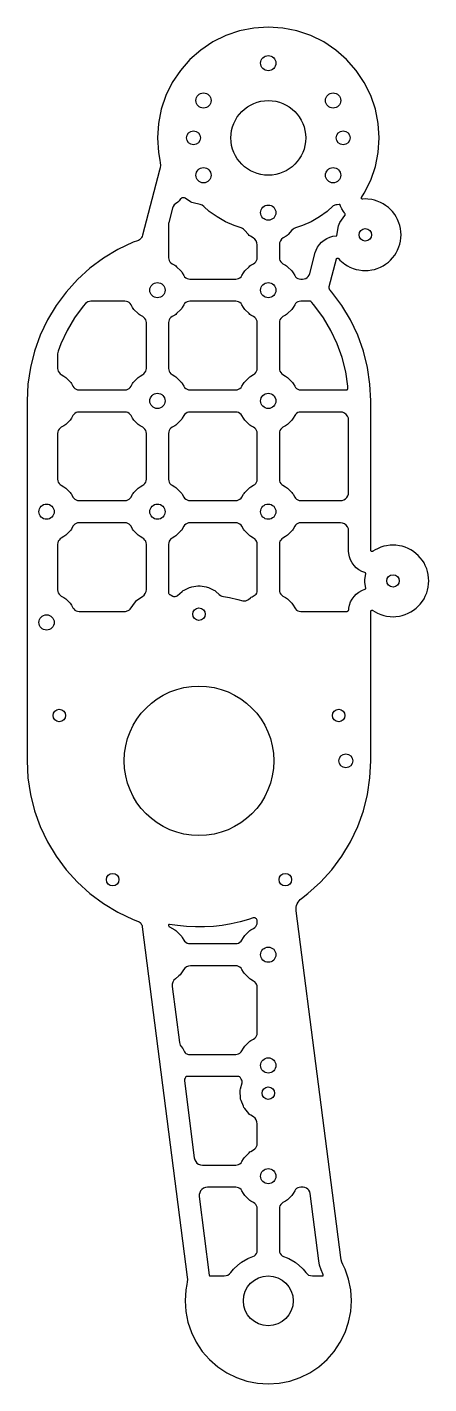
# Model space of a CAD drawing. Header units: millimetres. Extents: x 0 to 145, y 0 to 490.
import ezdxf

# ---------------------------------------------------------------- set-up
doc = ezdxf.new("R2010")
doc.units = ezdxf.units.MM
doc.layers.add('CUT', color=7, linetype='Continuous')

msp = doc.modelspace()

# ---------------------------------------------------------------- linework, layer by layer
at = {"layer": 'CUT'}
for points in [[(123.96, 434.69), (125.64, 439.65), (126.66, 444.78), (127, 450), (126.66, 455.22), (125.64, 460.35), (123.96, 465.31), (121.64, 470), (118.73, 474.35), (115.28, 478.28), (111.35, 481.73), (107, 484.64), (102.31, 486.96), (97.35, 488.64), (92.22, 489.66), (87, 490), (81.78, 489.66), (76.65, 488.64), (71.69, 486.96), (67, 484.64), (62.65, 481.73), (58.72, 478.28), (55.27, 474.35), (52.36, 470), (50.04, 465.31), (48.36, 460.35), (47.34, 455.22), (47, 450), (47.34, 444.78), (47.91, 441.92), (48.04, 441.02), (48.06, 440.11), (47.98, 439.21), (47.8, 438.32), (41.62, 414.82), (41.49, 414.44), (41.31, 414.08), (41.08, 413.75), (40.81, 413.45), (40.49, 413.19), (40.15, 412.98), (39.78, 412.82), (38.27, 412.28), (32.77, 409.68), (27.55, 406.55), (22.67, 402.93), (18.16, 398.84), (14.07, 394.33), (10.45, 389.45), (7.32, 384.23), (4.72, 378.73), (2.67, 373), (1.19, 367.1), (0.3, 361.08), (0, 355), (0, 225), (0.3, 218.92), (1.19, 212.9), (2.67, 207), (4.72, 201.27), (7.32, 195.77), (10.45, 190.55), (14.07, 185.67), (18.16, 181.16), (22.67, 177.07), (27.55, 173.45), (32.77, 170.32), (38.27, 167.72), (39.83, 167.16), (40.15, 167.02), (40.46, 166.84), (40.73, 166.61), (40.97, 166.35), (41.18, 166.06), (41.34, 165.74), (41.45, 165.4), (41.52, 165.06), (57.75, 38.51), (57.81, 37.65), (57.78, 36.79), (57.66, 35.93), (57.26, 33.92), (57, 30), (57.26, 26.08), (58.02, 22.24), (59.28, 18.52), (61.02, 15), (63.2, 11.74), (65.79, 8.79), (68.74, 6.2), (72, 4.02), (75.52, 2.28), (79.24, 1.02), (83.08, 0.26), (87, 0), (90.92, 0.26), (94.76, 1.02), (98.48, 2.28), (102, 4.02), (105.26, 6.2), (108.21, 8.79), (110.8, 11.74), (112.98, 15), (114.72, 18.52), (115.98, 22.24), (116.74, 26.08), (117, 30), (116.74, 33.92), (115.98, 37.76), (114.72, 41.48), (113.92, 43.09), (113.57, 43.91), (113.32, 44.75), (113.16, 45.62), (97.1, 170.89), (97.06, 171.52), (97.11, 172.16), (97.23, 172.77), (97.44, 173.37), (97.73, 173.94), (98.09, 174.46), (98.51, 174.93), (98.99, 175.34), (101.33, 177.07), (105.84, 181.16), (109.93, 185.67), (113.55, 190.55), (116.68, 195.77), (119.28, 201.27), (121.33, 207), (122.81, 212.9), (123.7, 218.92), (124, 225), (124, 278.97), (124, 279.03), (124.02, 279.09), (124.04, 279.15), (124.07, 279.21), (124.11, 279.26), (124.15, 279.3), (124.2, 279.34), (124.25, 279.38), (124.31, 279.4), (124.38, 279.42), (124.44, 279.42), (124.5, 279.42), (124.56, 279.41), (124.62, 279.39), (124.68, 279.36), (124.74, 279.33), (124.76, 279.31), (125.53, 278.79), (126.36, 278.39), (127.66, 277.85), (128.65, 277.51), (129.68, 277.31), (130.96, 277.14), (132, 277.07), (133.04, 277.14), (134.32, 277.31), (135.35, 277.51), (136.34, 277.85), (137.53, 278.34), (138.47, 278.8), (139.34, 279.38), (140.36, 280.17), (141.14, 280.86), (141.83, 281.64), (142.62, 282.66), (143.2, 283.53), (143.66, 284.47), (144.15, 285.66), (144.49, 286.65), (144.69, 287.68), (144.86, 288.96), (144.93, 290), (144.86, 291.04), (144.69, 292.32), (144.49, 293.35), (144.15, 294.34), (143.66, 295.53), (143.2, 296.47), (142.62, 297.34), (141.83, 298.36), (141.14, 299.14), (140.36, 299.83), (139.34, 300.62), (138.47, 301.2), (137.53, 301.66), (136.34, 302.15), (135.35, 302.49), (134.32, 302.69), (133.04, 302.86), (132, 302.93), (130.96, 302.86), (129.68, 302.69), (128.65, 302.49), (127.66, 302.15), (126.36, 301.61), (125.53, 301.21), (124.76, 300.69), (124.74, 300.67), (124.68, 300.64), (124.62, 300.61), (124.56, 300.59), (124.5, 300.58), (124.44, 300.58), (124.38, 300.58), (124.31, 300.6), (124.25, 300.62), (124.2, 300.66), (124.15, 300.7), (124.11, 300.74), (124.07, 300.79), (124.04, 300.85), (124.02, 300.91), (124, 300.97), (124, 301.03), (124, 355), (123.7, 361.08), (122.81, 367.1), (121.33, 373), (119.28, 378.73), (116.68, 384.23), (113.55, 389.45), (109.93, 394.33), (109.35, 394.97), (109.24, 395.11), (109.14, 395.27), (109.06, 395.44), (109, 395.62), (108.97, 395.81), (108.96, 396), (108.97, 396.18), (109.01, 396.37), (111.63, 406.32), (111.65, 406.37), (111.67, 406.42), (111.7, 406.46), (111.74, 406.5), (111.78, 406.54), (111.83, 406.57), (111.88, 406.59), (111.93, 406.6), (111.98, 406.61), (112.03, 406.61), (112.09, 406.6), (112.14, 406.58), (112.19, 406.56), (112.23, 406.53), (112.27, 406.5), (112.31, 406.46), (112.33, 406.43), (112.84, 405.84), (113.43, 405.33), (114.66, 404.38), (115.53, 403.8), (116.47, 403.34), (117.66, 402.85), (118.65, 402.51), (119.68, 402.31), (120.96, 402.14), (122, 402.07), (123.04, 402.14), (124.32, 402.31), (125.35, 402.51), (126.34, 402.85), (127.53, 403.34), (128.47, 403.8), (129.34, 404.38), (130.36, 405.17), (131.14, 405.86), (131.83, 406.64), (132.62, 407.66), (133.2, 408.53), (133.66, 409.47), (134.15, 410.66), (134.49, 411.65), (134.69, 412.68), (134.86, 413.96), (134.93, 415), (134.86, 416.04), (134.69, 417.32), (134.49, 418.35), (134.15, 419.34), (133.66, 420.53), (133.2, 421.47), (132.62, 422.34), (131.83, 423.36), (131.14, 424.14), (130.36, 424.83), (129.34, 425.62), (128.47, 426.2), (127.53, 426.66), (126.34, 427.15), (125.35, 427.49), (124.32, 427.69), (122.91, 427.88), (122, 427.94), (121.09, 427.88), (121.05, 427.88), (121, 427.87), (120.94, 427.88), (120.89, 427.89), (120.83, 427.91), (120.78, 427.93), (120.74, 427.96), (120.7, 428), (120.66, 428.04), (120.63, 428.09), (120.61, 428.14), (120.59, 428.2), (120.58, 428.25), (120.58, 428.31), (120.59, 428.36), (120.6, 428.42), (120.62, 428.47), (120.65, 428.52), (121.64, 430)], [(81.71, 404.52), (82.14, 404.83), (82.51, 405.23), (82.78, 405.69), (82.94, 406.2), (83, 406.73), (83, 411.39), (82.9, 412.12), (82.62, 412.81), (82.18, 413.4), (81.6, 413.86), (80.54, 414.49), (80.16, 414.76), (79.82, 415.08), (78.46, 416.62), (78.08, 416.99), (77.64, 417.28), (77.16, 417.49), (74.66, 418.32), (71.51, 419.73), (68.53, 421.45), (65.73, 423.47), (63.73, 425.25), (63.11, 425.67), (62.41, 425.93), (59.89, 426.51), (59.37, 426.68), (58.88, 426.94), (57.05, 428.18), (56.77, 428.32), (56.47, 428.39), (56.16, 428.38), (55.86, 428.3), (55.59, 428.15), (55.36, 427.94), (54.79, 427.28), (54.57, 427.05), (54.33, 426.84), (53.54, 426.23), (53.07, 425.78), (52.7, 425.23), (52.47, 424.62), (51.1, 419.41), (51.02, 419.03), (51, 418.65), (51, 406.73), (51.06, 406.2), (51.22, 405.69), (51.49, 405.23), (51.86, 404.83), (52.29, 404.52), (53.27, 403.98), (53.62, 403.75), (53.93, 403.48), (55.48, 401.93), (55.75, 401.62), (55.98, 401.27), (56.52, 400.29), (56.83, 399.86), (57.23, 399.49), (57.69, 399.22), (58.2, 399.06), (58.73, 399), (75.27, 399), (75.8, 399.06), (76.31, 399.22), (76.77, 399.49), (77.17, 399.86), (77.48, 400.29), (78.02, 401.27), (78.25, 401.62), (78.52, 401.93), (80.07, 403.48), (80.38, 403.75), (80.73, 403.98)], [(112.98, 425.71), (112.95, 425.8), (112.89, 425.87), (112.82, 425.93), (112.73, 425.97), (112.64, 425.99), (112.54, 425.98), (111.87, 425.85), (111.35, 425.81), (111.03, 425.74), (110.73, 425.61), (110.46, 425.42), (108.27, 423.47), (105.47, 421.45), (102.49, 419.73), (99.34, 418.32), (96.84, 417.49), (96.36, 417.28), (95.92, 416.99), (95.54, 416.62), (94.18, 415.08), (93.84, 414.76), (93.46, 414.49), (92.4, 413.86), (91.82, 413.4), (91.38, 412.81), (91.1, 412.12), (91, 411.39), (91, 406.73), (91.06, 406.2), (91.22, 405.69), (91.49, 405.23), (91.86, 404.83), (92.29, 404.52), (93.27, 403.98), (93.62, 403.75), (93.93, 403.48), (95.48, 401.93), (95.75, 401.62), (95.98, 401.27), (96.52, 400.29), (96.83, 399.86), (97.23, 399.49), (97.69, 399.22), (98.2, 399.06), (98.73, 399), (99.38, 399), (99.96, 399.06), (100.51, 399.25), (101, 399.55), (101.42, 399.96), (101.74, 400.44), (101.95, 400.98), (103.96, 408.63), (104.25, 409.47), (104.78, 410.52), (105.44, 411.48), (106.24, 412.34), (107.14, 413.08), (108.14, 413.69), (109.22, 414.15), (110.34, 414.46), (111.51, 414.61), (111.63, 414.61), (111.67, 414.62), (111.7, 414.63), (111.73, 414.65), (111.75, 414.67), (111.77, 414.7), (111.78, 414.73), (112.39, 418.23), (112.57, 418.84), (112.87, 419.4), (114.6, 421.93), (114.69, 422.12), (114.74, 422.32), (114.72, 422.52), (114.66, 422.71), (114.55, 422.89), (114.15, 423.36), (113.55, 424.33), (113.09, 425.36)], [(41.71, 364.52), (42.14, 364.83), (42.51, 365.23), (42.78, 365.69), (42.94, 366.2), (43, 366.73), (43, 383.27), (42.94, 383.8), (42.78, 384.31), (42.51, 384.77), (42.14, 385.17), (41.71, 385.48), (40.73, 386.02), (40.38, 386.25), (40.07, 386.52), (38.52, 388.07), (38.25, 388.38), (38.02, 388.73), (37.48, 389.71), (37.17, 390.14), (36.77, 390.51), (36.31, 390.78), (35.8, 390.94), (35.27, 391), (23.01, 391), (22.47, 390.94), (21.95, 390.78), (21.48, 390.51), (21.07, 390.14), (20.26, 389.25), (17.11, 385), (14.38, 380.45), (12.12, 375.66), (11.18, 373.02), (11.04, 372.52), (11, 372.01), (11, 366.73), (11.06, 366.2), (11.22, 365.69), (11.49, 365.23), (11.86, 364.83), (12.29, 364.52), (13.27, 363.98), (13.62, 363.75), (13.93, 363.48), (15.48, 361.93), (15.75, 361.62), (15.98, 361.27), (16.52, 360.29), (16.83, 359.86), (17.23, 359.49), (17.69, 359.22), (18.2, 359.06), (18.73, 359), (35.27, 359), (35.8, 359.06), (36.31, 359.22), (36.77, 359.49), (37.17, 359.86), (37.48, 360.29), (38.02, 361.27), (38.25, 361.62), (38.52, 361.93), (40.07, 363.48), (40.38, 363.75), (40.73, 363.98)], [(83, 383.27), (82.94, 383.8), (82.78, 384.31), (82.51, 384.77), (82.14, 385.17), (81.71, 385.48), (80.73, 386.02), (80.38, 386.25), (80.07, 386.52), (78.52, 388.07), (78.25, 388.38), (78.02, 388.73), (77.48, 389.71), (77.17, 390.14), (76.77, 390.51), (76.31, 390.78), (75.8, 390.94), (75.27, 391), (58.73, 391), (58.2, 390.94), (57.69, 390.78), (57.23, 390.51), (56.83, 390.14), (56.52, 389.71), (55.98, 388.73), (55.75, 388.38), (55.48, 388.07), (53.93, 386.52), (53.62, 386.25), (53.27, 386.02), (52.29, 385.48), (51.86, 385.17), (51.49, 384.77), (51.22, 384.31), (51.06, 383.8), (51, 383.27), (51, 366.73), (51.06, 366.2), (51.22, 365.69), (51.49, 365.23), (51.86, 364.83), (52.29, 364.52), (53.27, 363.98), (53.62, 363.75), (53.93, 363.48), (55.48, 361.93), (55.75, 361.62), (55.98, 361.27), (56.52, 360.29), (56.83, 359.86), (57.23, 359.49), (57.69, 359.22), (58.2, 359.06), (58.73, 359), (75.27, 359), (75.8, 359.06), (76.31, 359.22), (76.77, 359.49), (77.17, 359.86), (77.48, 360.29), (78.02, 361.27), (78.25, 361.62), (78.52, 361.93), (80.07, 363.48), (80.38, 363.75), (80.73, 363.98), (81.71, 364.52), (82.14, 364.83), (82.51, 365.23), (82.78, 365.69), (82.94, 366.2), (83, 366.73)], [(98.73, 391), (98.2, 390.94), (97.69, 390.78), (97.23, 390.51), (96.83, 390.14), (96.52, 389.71), (95.98, 388.73), (95.75, 388.38), (95.48, 388.07), (93.93, 386.52), (93.62, 386.25), (93.27, 386.02), (92.29, 385.48), (91.86, 385.17), (91.49, 384.77), (91.22, 384.31), (91.06, 383.8), (91, 383.27), (91, 366.73), (91.06, 366.2), (91.22, 365.69), (91.49, 365.23), (91.86, 364.83), (92.29, 364.52), (93.27, 363.98), (93.62, 363.75), (93.93, 363.48), (95.48, 361.93), (95.75, 361.62), (95.98, 361.27), (96.52, 360.29), (96.83, 359.86), (97.23, 359.49), (97.69, 359.22), (98.2, 359.06), (98.73, 359), (115.16, 359), (115.3, 359.02), (115.43, 359.06), (115.55, 359.14), (115.64, 359.24), (115.71, 359.36), (115.75, 359.49), (115.76, 359.63), (115.73, 360.29), (114.95, 365.53), (113.67, 370.67), (111.88, 375.66), (109.62, 380.45), (106.89, 385), (103.74, 389.25), (103.26, 389.78), (102.68, 390.51), (102.52, 390.76), (102.44, 390.86), (102.34, 390.94), (102.22, 390.98), (102.09, 391)], [(43, 343.27), (42.94, 343.8), (42.78, 344.31), (42.51, 344.77), (42.14, 345.17), (41.71, 345.48), (40.73, 346.02), (40.38, 346.25), (40.07, 346.52), (38.52, 348.07), (38.25, 348.38), (38.02, 348.73), (37.48, 349.71), (37.17, 350.14), (36.77, 350.51), (36.31, 350.78), (35.8, 350.94), (35.27, 351), (18.73, 351), (18.2, 350.94), (17.69, 350.78), (17.23, 350.51), (16.83, 350.14), (16.52, 349.71), (15.98, 348.73), (15.75, 348.38), (15.48, 348.07), (13.93, 346.52), (13.62, 346.25), (13.27, 346.02), (12.29, 345.48), (11.86, 345.17), (11.49, 344.77), (11.22, 344.31), (11.06, 343.8), (11, 343.27), (11, 326.73), (11.06, 326.2), (11.22, 325.69), (11.49, 325.23), (11.86, 324.83), (12.29, 324.52), (13.27, 323.98), (13.62, 323.75), (13.93, 323.48), (15.48, 321.93), (15.75, 321.62), (15.98, 321.27), (16.52, 320.29), (16.83, 319.86), (17.23, 319.49), (17.69, 319.22), (18.2, 319.06), (18.73, 319), (35.27, 319), (35.8, 319.06), (36.31, 319.22), (36.77, 319.49), (37.17, 319.86), (37.48, 320.29), (38.02, 321.27), (38.25, 321.62), (38.52, 321.93), (40.07, 323.48), (40.38, 323.75), (40.73, 323.98), (41.71, 324.52), (42.14, 324.83), (42.51, 325.23), (42.78, 325.69), (42.94, 326.2), (43, 326.73)], [(83, 343.27), (82.94, 343.8), (82.78, 344.31), (82.51, 344.77), (82.14, 345.17), (81.71, 345.48), (80.73, 346.02), (80.38, 346.25), (80.07, 346.52), (78.52, 348.07), (78.25, 348.38), (78.02, 348.73), (77.48, 349.71), (77.17, 350.14), (76.77, 350.51), (76.31, 350.78), (75.8, 350.94), (75.27, 351), (58.73, 351), (58.2, 350.94), (57.69, 350.78), (57.23, 350.51), (56.83, 350.14), (56.52, 349.71), (55.98, 348.73), (55.75, 348.38), (55.48, 348.07), (53.93, 346.52), (53.62, 346.25), (53.27, 346.02), (52.29, 345.48), (51.86, 345.17), (51.49, 344.77), (51.22, 344.31), (51.06, 343.8), (51, 343.27), (51, 326.73), (51.06, 326.2), (51.22, 325.69), (51.49, 325.23), (51.86, 324.83), (52.29, 324.52), (53.27, 323.98), (53.62, 323.75), (53.93, 323.48), (55.48, 321.93), (55.75, 321.62), (55.98, 321.27), (56.52, 320.29), (56.83, 319.86), (57.23, 319.49), (57.69, 319.22), (58.2, 319.06), (58.73, 319), (75.27, 319), (75.8, 319.06), (76.31, 319.22), (76.77, 319.49), (77.17, 319.86), (77.48, 320.29), (78.02, 321.27), (78.25, 321.62), (78.52, 321.93), (80.07, 323.48), (80.38, 323.75), (80.73, 323.98), (81.71, 324.52), (82.14, 324.83), (82.51, 325.23), (82.78, 325.69), (82.94, 326.2), (83, 326.73)], [(98.73, 351), (98.2, 350.94), (97.69, 350.78), (97.23, 350.51), (96.83, 350.14), (96.52, 349.71), (95.98, 348.73), (95.75, 348.38), (95.48, 348.07), (93.93, 346.52), (93.62, 346.25), (93.27, 346.02), (92.29, 345.48), (91.86, 345.17), (91.49, 344.77), (91.22, 344.31), (91.06, 343.8), (91, 343.27), (91, 326.73), (91.06, 326.2), (91.22, 325.69), (91.49, 325.23), (91.86, 324.83), (92.29, 324.52), (93.27, 323.98), (93.62, 323.75), (93.93, 323.48), (95.48, 321.93), (95.75, 321.62), (95.98, 321.27), (96.52, 320.29), (96.83, 319.86), (97.23, 319.49), (97.69, 319.22), (98.2, 319.06), (98.73, 319), (113, 319), (113.67, 319.08), (114.3, 319.3), (114.87, 319.65), (115.35, 320.13), (115.7, 320.7), (115.92, 321.33), (116, 322), (116, 348), (115.9, 348.78), (115.6, 349.5), (115.12, 350.12), (114.5, 350.6), (113.78, 350.9), (113, 351)], [(43, 303.27), (42.94, 303.8), (42.78, 304.31), (42.51, 304.77), (42.14, 305.17), (41.71, 305.48), (40.73, 306.02), (40.38, 306.25), (40.07, 306.52), (38.52, 308.07), (38.25, 308.38), (38.02, 308.73), (37.48, 309.71), (37.17, 310.14), (36.77, 310.51), (36.31, 310.78), (35.8, 310.94), (35.27, 311), (18.73, 311), (18.2, 310.94), (17.69, 310.78), (17.23, 310.51), (16.83, 310.14), (16.52, 309.71), (15.98, 308.73), (15.75, 308.38), (15.48, 308.07), (13.93, 306.52), (13.62, 306.25), (13.27, 306.02), (12.29, 305.48), (11.86, 305.17), (11.49, 304.77), (11.22, 304.31), (11.06, 303.8), (11, 303.27), (11, 286.73), (11.06, 286.2), (11.22, 285.69), (11.49, 285.23), (11.86, 284.83), (12.29, 284.52), (13.27, 283.98), (13.62, 283.75), (13.93, 283.48), (15.48, 281.93), (15.75, 281.62), (15.98, 281.27), (16.52, 280.29), (16.83, 279.86), (17.23, 279.49), (17.69, 279.22), (18.2, 279.06), (18.73, 279), (35.54, 279), (35.84, 279.03), (36.12, 279.13), (36.41, 279.27), (36.7, 279.4), (36.95, 279.56), (37.16, 279.78), (39.09, 282.5), (39.47, 282.94), (39.93, 283.3), (41.61, 284.36), (42.19, 284.84), (42.63, 285.45), (42.91, 286.15), (43, 286.9)], [(83, 303.27), (82.94, 303.8), (82.78, 304.31), (82.51, 304.77), (82.14, 305.17), (81.71, 305.48), (80.73, 306.02), (80.38, 306.25), (80.07, 306.52), (78.52, 308.07), (78.25, 308.38), (78.02, 308.73), (77.48, 309.71), (77.17, 310.14), (76.77, 310.51), (76.31, 310.78), (75.8, 310.94), (75.27, 311), (58.73, 311), (58.2, 310.94), (57.69, 310.78), (57.23, 310.51), (56.83, 310.14), (56.52, 309.71), (55.98, 308.73), (55.75, 308.38), (55.48, 308.07), (53.93, 306.52), (53.62, 306.25), (53.27, 306.02), (52.29, 305.48), (51.86, 305.17), (51.49, 304.77), (51.22, 304.31), (51.06, 303.8), (51, 303.27), (51, 285.76), (51.02, 285.58), (51.08, 285.41), (51.18, 285.26), (51.31, 285.13), (51.47, 285.04), (51.96, 284.82), (52.62, 284.45), (52.79, 284.37), (52.97, 284.34), (53.16, 284.34), (53.46, 284.39), (53.76, 284.43), (53.94, 284.48), (54.12, 284.56), (54.27, 284.67), (55.95, 286.21), (56.3, 286.48), (56.69, 286.7), (58.61, 287.61), (59.02, 287.77), (59.45, 287.87), (61.56, 288.18), (62, 288.22), (62.44, 288.18), (64.55, 287.87), (64.98, 287.77), (65.39, 287.61), (67.31, 286.7), (67.7, 286.48), (68.05, 286.21), (69.29, 285.08), (69.75, 284.73), (70.27, 284.48), (70.83, 284.33), (73, 283.98), (76.01, 283.34), (77.84, 282.85), (78.38, 282.77), (78.93, 282.83), (79.44, 283.01), (79.9, 283.31), (80.59, 283.9), (80.86, 284.1), (81.14, 284.27), (81.94, 284.69), (82.3, 284.93), (82.6, 285.24), (82.82, 285.61), (82.95, 286.01), (83, 286.44)], [(98.73, 311), (98.2, 310.94), (97.69, 310.78), (97.23, 310.51), (96.83, 310.14), (96.52, 309.71), (95.98, 308.73), (95.75, 308.38), (95.48, 308.07), (93.93, 306.52), (93.62, 306.25), (93.27, 306.02), (92.29, 305.48), (91.86, 305.17), (91.49, 304.77), (91.22, 304.31), (91.06, 303.8), (91, 303.27), (91, 286.73), (91.06, 286.2), (91.22, 285.69), (91.49, 285.23), (91.86, 284.83), (92.29, 284.52), (93.27, 283.98), (93.62, 283.75), (93.93, 283.48), (95.48, 281.93), (95.75, 281.62), (95.98, 281.27), (96.52, 280.29), (96.83, 279.86), (97.23, 279.49), (97.69, 279.22), (98.2, 279.06), (98.73, 279), (115.44, 279), (115.59, 279.02), (115.73, 279.07), (115.85, 279.16), (115.94, 279.28), (116, 279.41), (116.03, 279.56), (116.06, 280.14), (116.31, 281.29), (116.71, 282.4), (117.26, 283.44), (117.95, 284.4), (118.76, 285.25), (119.69, 285.98), (120.71, 286.57), (121.8, 287.01), (121.99, 287.06), (122.03, 287.08), (122.07, 287.11), (122.11, 287.15), (122.13, 287.19), (122.14, 287.24), (122.14, 287.29), (121.81, 289.57), (121.78, 290), (121.81, 290.43), (122.14, 292.71), (122.14, 292.76), (122.13, 292.81), (122.11, 292.85), (122.07, 292.89), (122.03, 292.92), (121.99, 292.94), (121.8, 292.99), (120.71, 293.43), (119.69, 294.02), (118.76, 294.75), (117.95, 295.6), (117.26, 296.56), (116.71, 297.6), (116.31, 298.71), (116.06, 299.86), (116, 300.76), (116, 308), (115.9, 308.78), (115.6, 309.5), (115.12, 310.12), (114.5, 310.6), (113.78, 310.9), (113, 311)], [(83, 167.2), (82.97, 167.47), (82.87, 167.72), (82.72, 167.95), (82.52, 168.13), (82.29, 168.26), (82.03, 168.33), (81.76, 168.33), (81.49, 168.28), (79.92, 167.74), (76.8, 166.85), (73.63, 166.14), (70.42, 165.59), (67.19, 165.22), (63.94, 165.03), (60.69, 165.01), (57.45, 165.17), (54.21, 165.51), (51.37, 165.96), (51.29, 165.96), (51.22, 165.94), (51.14, 165.91), (51.08, 165.86), (51.04, 165.79), (51.01, 165.72), (51, 165.64), (51, 165.62), (51.01, 165.49), (51.06, 165.36), (51.13, 165.24), (51.22, 165.14), (51.33, 165.06), (53.27, 163.98), (53.62, 163.75), (53.93, 163.48), (55.48, 161.93), (55.75, 161.62), (55.98, 161.27), (56.52, 160.29), (56.83, 159.86), (57.23, 159.49), (57.69, 159.22), (58.2, 159.06), (58.73, 159), (75.27, 159), (75.8, 159.06), (76.31, 159.22), (76.77, 159.49), (77.17, 159.86), (77.48, 160.29), (78.02, 161.27), (78.25, 161.62), (78.52, 161.93), (80.07, 163.48), (80.38, 163.75), (80.73, 163.98), (81.71, 164.52), (82.14, 164.83), (82.51, 165.23), (82.78, 165.69), (82.94, 166.2), (83, 166.73)], [(83, 143.27), (82.94, 143.8), (82.78, 144.31), (82.51, 144.77), (82.14, 145.17), (81.71, 145.48), (80.73, 146.02), (80.38, 146.25), (80.07, 146.52), (78.52, 148.07), (78.25, 148.38), (78.02, 148.73), (77.48, 149.71), (77.17, 150.14), (76.77, 150.51), (76.31, 150.78), (75.8, 150.94), (75.27, 151), (58.93, 151), (58.17, 150.9), (57.46, 150.62), (56.85, 150.16), (56.37, 149.57), (55.49, 148.13), (55.17, 147.7), (54.78, 147.34), (53.47, 146.32), (52.93, 145.77), (52.54, 145.1), (52.34, 144.35), (52.34, 143.57), (54.94, 123.31), (55.05, 122.79), (55.26, 122.3), (55.54, 121.86), (56.14, 121.08), (56.3, 120.85), (56.44, 120.6), (56.79, 119.91), (56.99, 119.6), (57.25, 119.35), (57.56, 119.16), (57.9, 119.04), (58.27, 119), (75.27, 119), (75.8, 119.06), (76.31, 119.22), (76.77, 119.49), (77.17, 119.86), (77.48, 120.29), (78.02, 121.27), (78.25, 121.62), (78.52, 121.93), (80.07, 123.48), (80.38, 123.75), (80.73, 123.98), (81.71, 124.52), (82.14, 124.83), (82.51, 125.23), (82.78, 125.69), (82.94, 126.2), (83, 126.73)], [(77.52, 108.73), (77.56, 109.04), (77.53, 109.34), (77.41, 109.63), (77.16, 110.08), (76.95, 110.55), (76.86, 110.7), (76.74, 110.83), (76.6, 110.92), (76.43, 110.98), (76.26, 111), (57.58, 111), (57.46, 110.99), (57.35, 110.95), (57.26, 110.88), (57.17, 110.8), (57.12, 110.69), (56.98, 110.38), (56.83, 110.07), (56.75, 109.87), (56.71, 109.65), (56.72, 109.44), (60.29, 81.62), (60.46, 80.92), (60.8, 80.28), (61.28, 79.75), (61.87, 79.34), (62.55, 79.09), (63.26, 79), (75.27, 79), (75.8, 79.06), (76.31, 79.22), (76.77, 79.49), (77.17, 79.86), (77.48, 80.29), (78.02, 81.27), (78.25, 81.62), (78.52, 81.93), (80.07, 83.48), (80.38, 83.75), (80.73, 83.98), (81.71, 84.52), (82.14, 84.83), (82.51, 85.23), (82.78, 85.69), (82.94, 86.2), (83, 86.73), (83, 93.97), (82.91, 94.69), (82.64, 95.36), (82.21, 95.95), (81.65, 96.41), (80.65, 97.03), (80.27, 97.32), (79.94, 97.66), (78.48, 99.42), (78.2, 99.81), (78, 100.24), (77.16, 102.37), (77.02, 102.83), (76.96, 103.3), (76.83, 105.58), (76.84, 106.06), (76.93, 106.53)], [(77.48, 69.71), (77.17, 70.14), (76.77, 70.51), (76.31, 70.78), (75.8, 70.94), (75.27, 71), (65.06, 71), (64.34, 70.91), (63.66, 70.65), (63.06, 70.24), (62.58, 69.69), (62.25, 69.05), (62.08, 68.34), (62.08, 67.62), (65.71, 39.31), (65.72, 39.15), (65.73, 39.11), (65.75, 39.08), (65.77, 39.04), (65.81, 39.02), (65.85, 39.01), (65.89, 39), (71.1, 39), (71.78, 39.08), (72.43, 39.31), (73, 39.68), (73.48, 40.17), (74.4, 41.38), (74.59, 41.6), (74.8, 41.8), (76.83, 43.59), (77.06, 43.77), (77.3, 43.93), (79.64, 45.3), (79.9, 45.43), (80.17, 45.54), (81.48, 45.99), (81.98, 46.24), (82.4, 46.6), (82.73, 47.06), (82.93, 47.58), (83, 48.13), (83, 63.27), (82.94, 63.8), (82.78, 64.31), (82.51, 64.77), (82.14, 65.17), (81.71, 65.48), (80.73, 66.02), (80.38, 66.25), (80.07, 66.52), (78.52, 68.07), (78.25, 68.38), (78.02, 68.73)], [(105.25, 44.38), (102.13, 68.77), (101.98, 69.36), (101.69, 69.9), (101.28, 70.36), (100.77, 70.71), (100.2, 70.93), (99.59, 71), (98.73, 71), (98.2, 70.94), (97.69, 70.78), (97.23, 70.51), (96.83, 70.14), (96.52, 69.71), (95.98, 68.73), (95.75, 68.38), (95.48, 68.07), (93.93, 66.52), (93.62, 66.25), (93.27, 66.02), (92.29, 65.48), (91.86, 65.17), (91.49, 64.77), (91.22, 64.31), (91.06, 63.8), (91, 63.27), (91, 48.13), (91.07, 47.58), (91.27, 47.06), (91.6, 46.6), (92.02, 46.24), (92.52, 45.99), (93.83, 45.54), (94.1, 45.43), (94.36, 45.3), (96.7, 43.93), (96.94, 43.77), (97.17, 43.59), (99.2, 41.8), (99.41, 41.6), (99.6, 41.38), (100.52, 40.17), (101, 39.68), (101.57, 39.31), (102.22, 39.08), (102.9, 39), (106.61, 39), (106.67, 39.01), (106.73, 39.03), (106.78, 39.07), (106.83, 39.12), (106.85, 39.18), (106.86, 39.24), (106.86, 39.31), (106.84, 39.37), (106.65, 39.75), (106.04, 41.17), (105.53, 42.86)]]:
    msp.add_lwpolyline(points, close=True, dxfattribs=at)
for centre, radius in [((87, 477), 2.75), ((63.62, 463.5), 2.75), ((110.38, 463.5), 2.75), ((87, 450), 13.5), ((60, 450), 2.5), ((114, 450), 2.5), ((63.62, 436.5), 2.75), ((110.38, 436.5), 2.75), ((87, 423), 2.75), ((122, 415), 2.25), ((47, 395), 2.75), ((87, 395), 2.75), ((47, 355), 2.75), ((87, 355), 2.75), ((7, 315), 2.75), ((47, 315), 2.75), ((87, 315), 2.75), ((132, 290), 2.25), ((62, 278), 2.25), ((7, 275), 2.75), ((62, 225), 27), ((11.59, 241.38), 2.25), ((112.41, 241.38), 2.25), ((115, 225), 2.5), ((30.85, 182.12), 2.25), ((93.15, 182.12), 2.25), ((87, 155), 2.75), ((87, 115), 2.75), ((87, 105), 2.25), ((87, 75), 2.75), ((87, 30), 9)]:
    msp.add_circle(centre, radius, dxfattribs=at)

doc.saveas('drawing.dxf')
